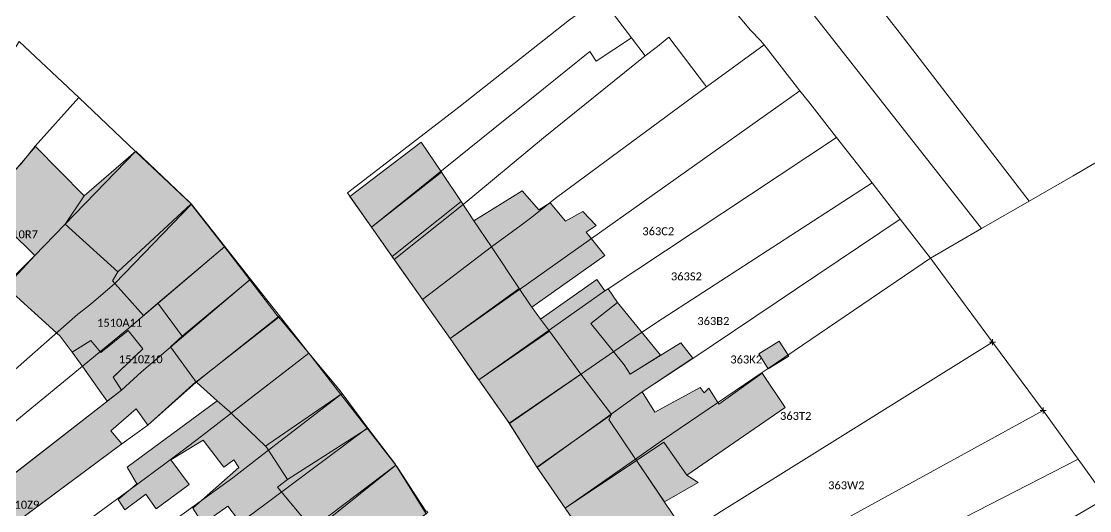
# Model space of a CAD drawing. Header units: metres. Extents: x 113120 to 240396, y 120329 to 242116.
# Drawn here: x 120008.8 to 120115.6, y 121909.5 to 121958.4 of the extents above; entities that cross this region are included whole.
import ezdxf

# ---------------------------------------------------------------- set-up
doc = ezdxf.new("R2010")
doc.units = ezdxf.units.M
doc.header["$LTSCALE"] = 3
doc.header["$PDMODE"] = 2
doc.header["$PDSIZE"] = 0.3
for name, color, linetype, lineweight in [('Bpn_CaPa', 78, 'Continuous', 0), ('Bpn_ReBu', 4, 'Continuous', 0), ('Bpt_CaNu', 7, 'Continuous', 0), ('Bpt_PrSt', 7, 'Continuous', 0), ('Hachure bâtiment', 11, 'Continuous', 0)]:
    doc.layers.add(name, color=color, linetype=linetype, lineweight=lineweight)
doc.styles.add('Legend', font='')
doc.styles.get('Legend').set_extended_font_data('Calibri')

msp = doc.modelspace()

# ---------------------------------------------------------------- hatches: boundary and pattern name
at = {"layer": 'Hachure bâtiment'}
h = msp.add_hatch(color=256, dxfattribs=at)
h.dxf.hatch_style = 1
h.paths.add_polyline_path([(120015.1, 121940.94), (120013.19, 121938.08), (120018.45, 121933.34), (120017.92, 121932.42), (120021.01, 121928.97), (120022.47, 121930.21), (120024.9, 121926.9), (120023.72, 121925.83), (120026.11, 121922.53), (120026.24, 121922.35), (120021.47, 121918.03), (120020.3, 121919.65), (120017.75, 121917.45), (120018.85, 121916.15), (120008.47, 121908.43), (120007.7, 121909.32), (120006.5, 121908.43), (120004.9, 121910.68), (120018.82, 121921.52), (120017.99, 121922.8), (120020.94, 121925.63), (120019.5, 121927.48), (120016.74, 121925.27), (120015.75, 121926.48), (120013.9, 121925.32), (120012.7, 121926.92), (120007.27, 121931.85), (120010.14, 121934.97), (120005.1, 121939.92), (120003.74, 121938.43), (120002.67, 121939.48), (120004.85, 121941.48), (120005.75, 121940.68), (120010.22, 121945.84)])
h = msp.add_hatch(color=256, dxfattribs=at)
h.dxf.hatch_style = 1
h.paths.add_polyline_path([(120050.81, 121943.3), (120043.83, 121937.78), (120041.65, 121940.85), (120048.8, 121946.29)])
h = msp.add_hatch(color=256, dxfattribs=at)
h.dxf.hatch_style = 1
h.paths.add_polyline_path([(120025.62, 121940.28), (120025.79, 121940.12), (120018.45, 121933.34), (120013.19, 121938.08), (120015.1, 121940.94), (120020.27, 121945.4)], flags=17)
h = msp.add_hatch(color=256, dxfattribs=at)
h.dxf.hatch_style = 1
h.paths.add_polyline_path([(120052.78, 121940.36), (120045.9, 121934.85), (120043.83, 121937.78), (120050.81, 121943.3)])
h = msp.add_hatch(color=256, dxfattribs=at)
h.dxf.hatch_style = 1
h.paths.add_polyline_path([(120060.54, 121939.52), (120061.67, 121940.23), (120063.22, 121938.4), (120064.94, 121939.37), (120066.27, 121937.95), (120065.27, 121937.28), (120067.15, 121934.95), (120059.86, 121929.82), (120059.7, 121930.05), (120058.6, 121931.68), (120055.82, 121935.83), (120054.07, 121938.44), (120058.9, 121941.43)])
h.paths.add_polyline_path([(120072.73, 121925), (120069.7, 121923.12), (120069.1, 121924.03), (120068, 121925.4), (120065.75, 121928.17), (120068.42, 121930.28)], flags=16)
h = msp.add_hatch(color=256, dxfattribs=at)
h.dxf.hatch_style = 1
h.paths.add_polyline_path([(120054.07, 121938.44), (120055.82, 121935.83), (120048.93, 121930.58), (120045.9, 121934.85), (120052.78, 121940.36)])
h = msp.add_hatch(color=256, dxfattribs=at)
h.dxf.hatch_style = 1
h.paths.add_polyline_path([(120025.9, 121939.97), (120029.11, 121935.83), (120022.47, 121930.21), (120021.01, 121928.97), (120017.92, 121932.42), (120018.45, 121933.34), (120025.79, 121940.12)])
h = msp.add_hatch(color=256, dxfattribs=at)
h.dxf.hatch_style = 1
h.paths.add_polyline_path([(120031.65, 121932.54), (120024.9, 121926.9), (120022.47, 121930.21), (120029.11, 121935.83)])
h = msp.add_hatch(color=256, dxfattribs=at)
h.dxf.hatch_style = 1
h.paths.add_polyline_path([(120058.6, 121931.68), (120051.69, 121926.68), (120051.53, 121926.91), (120048.93, 121930.58), (120055.82, 121935.83)])
h = msp.add_hatch(color=256, dxfattribs=at)
h.dxf.hatch_style = 1
h.paths.add_polyline_path([(120034.4, 121928.98), (120034.55, 121928.79), (120026.54, 121922.53), (120026.24, 121922.35), (120026.11, 121922.53), (120023.72, 121925.83), (120024.9, 121926.9), (120031.65, 121932.54)])
h = msp.add_hatch(color=256, dxfattribs=at)
h.dxf.hatch_style = 1
h.paths.add_polyline_path([(120072.73, 121925), (120069.7, 121923.12), (120069.1, 121924.03), (120068, 121925.4), (120065.75, 121928.17), (120068.42, 121930.28)], flags=16)
h.paths.add_polyline_path([(120067.14, 121931.45), (120067.5, 121931.65), (120068.42, 121930.28), (120065.75, 121928.17), (120068, 121925.4), (120069.1, 121924.03), (120069.7, 121923.12), (120074.74, 121926.25), (120075.94, 121924.72), (120070.9, 121921.35), (120072.14, 121919.32), (120076.7, 121921.77), (120077.07, 121921.25), (120077.55, 121921.72), (120078.55, 121920.12), (120082.87, 121923.22), (120085.19, 121919.77), (120075.34, 121913.03), (120073.05, 121916.32), (120070.32, 121914.49), (120070.16, 121914.73), (120067.54, 121918.57), (120067.82, 121919.07), (120064.74, 121923.12), (120061.62, 121927.4), (120060.73, 121928.62), (120066.35, 121932.57)])
h = msp.add_hatch(color=256, dxfattribs=at)
h.dxf.hatch_style = 1
h.paths.add_polyline_path([(120059.7, 121930.05), (120059.86, 121929.82), (120060.73, 121928.62), (120061.62, 121927.4), (120054.56, 121922.54), (120054.43, 121922.72), (120051.69, 121926.68), (120058.6, 121931.68)])
h = msp.add_hatch(color=256, dxfattribs=at)
h.dxf.hatch_style = 1
h.paths.add_polyline_path([(120034.69, 121928.63), (120037.54, 121925.22), (120029.8, 121919.21), (120029.62, 121919.37), (120028.38, 121920.46), (120026.38, 121922.23), (120026.24, 121922.35), (120026.54, 121922.53), (120034.55, 121928.79)])
h = msp.add_hatch(color=256, dxfattribs=at)
h.dxf.hatch_style = 1
h.paths.add_polyline_path([(120017.4, 121920.41), (120017.39, 121920.41), (120016.62, 121921.49), (120014.96, 121923.83), (120013.9, 121925.32), (120015.64, 121926.41), (120015.75, 121926.48), (120016.74, 121925.27), (120018.98, 121927.07), (120019.5, 121927.48), (120019.5, 121927.48), (120020.94, 121925.63), (120018.58, 121923.37), (120018.42, 121923.22), (120017.99, 121922.8), (120018.82, 121921.52), (120017.64, 121920.6)], flags=17)
h = msp.add_hatch(color=256, dxfattribs=at)
h.dxf.hatch_style = 1
h.paths.add_polyline_path([(120064.74, 121923.12), (120057.6, 121918.22), (120057.49, 121918.37), (120054.64, 121922.41), (120054.56, 121922.54), (120061.62, 121927.4)])
h = msp.add_hatch(color=256, dxfattribs=at)
h.dxf.hatch_style = 1
h.paths.add_polyline_path([(120085.54, 121924.92), (120083.5, 121923.65), (120082.54, 121925.15), (120084.59, 121926.4)])
h = msp.add_hatch(color=256, dxfattribs=at)
h.dxf.hatch_style = 1
h.paths.add_polyline_path([(120040.56, 121921.62), (120040.9, 121921.17), (120033.44, 121916.07), (120033.21, 121915.91), (120029.95, 121919.06), (120029.8, 121919.21), (120037.54, 121925.22)])
h = msp.add_hatch(color=256, dxfattribs=at)
h.dxf.hatch_style = 1
h.paths.add_polyline_path([(120067.82, 121919.07), (120060.36, 121913.82), (120060.28, 121913.95), (120057.7, 121918.06), (120057.6, 121918.22), (120064.74, 121923.12)])
h = msp.add_hatch(color=256, dxfattribs=at)
h.dxf.hatch_style = 1
h.paths.add_polyline_path([(120043.47, 121917.73), (120035.41, 121912.58), (120033.33, 121915.81), (120033.21, 121915.91), (120033.44, 121916.07), (120040.9, 121921.17)])
h = msp.add_hatch(color=256, dxfattribs=at)
h.dxf.hatch_style = 1
h.paths.add_polyline_path([(120029.62, 121919.37), (120029.8, 121919.21), (120029.95, 121919.06), (120033.21, 121915.91), (120033.33, 121915.81), (120035.41, 121912.58), (120034.42, 121911.81), (120037.9, 121907.67), (120039.05, 121908.53), (120039.18, 121908.37), (120039.31, 121908.19), (120042.38, 121904.24), (120043.7, 121902.03), (120037.9, 121897.85), (120036.99, 121899.35), (120036.3, 121898.77), (120037.3, 121897.48), (120034.45, 121895.55), (120033.55, 121897.05), (120032.95, 121896.77), (120031.82, 121898.48), (120034.62, 121900.48), (120032.42, 121903.55), (120031.35, 121902.63), (120031.16, 121902.9), (120029.45, 121905.28), (120025.94, 121902.88), (120025.1, 121904.08), (120030.42, 121908.65), (120029.45, 121909.92), (120026.94, 121908.17), (120025.97, 121909.73), (120030.54, 121913.77), (120030.05, 121914.55), (120029.05, 121913.83), (120026.99, 121916.52), (120023.74, 121914.55), (120025.59, 121912.08), (120022.3, 121909.65), (120021.25, 121911.12), (120019.15, 121909.55), (120018.48, 121910.59), (120020.35, 121912.15), (120019.39, 121913.83), (120028.38, 121920.46)])
h = msp.add_hatch(color=256, dxfattribs=at)
h.dxf.hatch_style = 1
h.paths.add_polyline_path([(120067.54, 121918.57), (120070.16, 121914.73), (120070.32, 121914.49), (120063.18, 121909.72), (120060.48, 121913.64), (120060.36, 121913.82), (120067.82, 121919.07)])
h = msp.add_hatch(color=256, dxfattribs=at)
h.dxf.hatch_style = 1
h.paths.add_polyline_path([(120046.14, 121914.2), (120046.27, 121914.03), (120039.18, 121908.37), (120039.05, 121908.53), (120037.9, 121907.67), (120034.42, 121911.81), (120035.41, 121912.58), (120043.47, 121917.73)])
h = msp.add_hatch(color=256, dxfattribs=at)
h.dxf.hatch_style = 1
h.paths.add_polyline_path([(120075.34, 121913.03), (120076.47, 121912.29), (120073.12, 121910.34), (120070.32, 121914.49), (120073.05, 121916.32)])
h = msp.add_hatch(color=256, dxfattribs=at)
h.dxf.hatch_style = 1
h.paths.add_polyline_path([(120046.37, 121913.88), (120046.49, 121913.69), (120049.24, 121909.43), (120049.39, 121909.43), (120049.47, 121909.3), (120042.38, 121904.24), (120039.31, 121908.19), (120039.18, 121908.37), (120046.27, 121914.03)])
h = msp.add_hatch(color=256, dxfattribs=at)
h.dxf.hatch_style = 1
h.paths.add_polyline_path([(120075.4, 121906.97), (120068.37, 121902.17), (120068.26, 121902.33), (120063.18, 121909.72), (120070.32, 121914.49)])

# ---------------------------------------------------------------- linework, layer by layer
at = {"layer": 'Bpn_CaPa'}
for points in [[(120114.48, 121914.62), (120110.98, 121919.48), (120105.93, 121926.31), (120099.71, 121934.71), (120104.82, 121937.65), (120109.59, 121940.4), (120113.99, 121942.94), (120116.54, 121944.41), (120124.45, 121948.97), (120136.8, 121956.09), (120132.27, 121981.87), (120166.72, 121987.94), (120173.71, 121950.7), (120117.2, 121910.83), (120114.48, 121914.62)], [(120084.7, 121972.92), (120091.75, 121963.46), (120096.58, 121957.26), (120109.59, 121940.4), (120104.82, 121937.65), (120086.99, 121960.34), (120085.47, 121962.56), (120079.36, 121970.54), (120084.7, 121972.92)], [(120093.87, 121942.21), (120090.33, 121946.75), (120087.64, 121950.2), (120086.64, 121951.42), (120083.08, 121956), (120082.71, 121956.43), (120081.73, 121957.49), (120080.14, 121959.33), (120073.53, 121967.89), (120079.36, 121970.54), (120085.47, 121962.56), (120086.99, 121960.34), (120104.82, 121937.65), (120099.71, 121934.71), (120096.67, 121938.61), (120093.87, 121942.21)], [(120069.83, 121956.7), (120066.27, 121954.37), (120065.65, 121955.34), (120058.62, 121949.68), (120057.19, 121948.54), (120043.83, 121937.78), (120041.41, 121941.23), (120052.57, 121949.77), (120063.62, 121958.52), (120066.75, 121960.75), (120068.36, 121958.65), (120069.83, 121956.7)], [(119987.85, 121932.25), (119997.04, 121942.26), (120001.15, 121946.75), (120005.2, 121950.97), (120008.59, 121956.36), (120014.54, 121950.74), (120010.19, 121945.88), (120008.76, 121944.1), (120002.54, 121937.61), (120001.53, 121936.39), (119993.03, 121927.11), (119988.78, 121931.31), (119987.85, 121932.25)], [(120069.83, 121956.7), (120071.17, 121954.92), (120061.02, 121946.73), (120052.98, 121940.06), (120046.09, 121934.58), (120043.83, 121937.78), (120057.19, 121948.54), (120058.62, 121949.68), (120065.65, 121955.34), (120066.27, 121954.37), (120069.83, 121956.7)], [(120046.09, 121934.58), (120052.98, 121940.06), (120061.02, 121946.73), (120071.17, 121954.92), (120072.41, 121955.85), (120073.55, 121956.77), (120077.33, 121951.83), (120062.32, 121940.75), (120059.71, 121938.71), (120058.8, 121938), (120055.82, 121935.83), (120048.93, 121930.58), (120046.09, 121934.58)], [(120086.64, 121951.42), (120058.71, 121931.65), (120058.28, 121931.35), (120051.69, 121926.68), (120048.93, 121930.58), (120055.82, 121935.83), (120058.8, 121938), (120059.71, 121938.71), (120062.32, 121940.75), (120077.33, 121951.83), (120083.08, 121956), (120086.64, 121951.42)], [(120090.33, 121946.75), (120067.5, 121931.65), (120067.14, 121931.45), (120054.55, 121922.54), (120051.69, 121926.68), (120058.28, 121931.35), (120058.71, 121931.65), (120086.64, 121951.42), (120087.64, 121950.2), (120090.33, 121946.75)], [(120020.23, 121945.36), (120010.11, 121934.94), (119997.62, 121922.43), (119994.57, 121925.43), (119993.03, 121927.11), (120001.53, 121936.39), (120002.54, 121937.61), (120008.76, 121944.1), (120010.19, 121945.88), (120014.54, 121950.74), (120020.23, 121945.36)], [(120093.87, 121942.21), (120072.87, 121928.65), (120070.52, 121927.08), (120057.62, 121918.18), (120054.55, 121922.54), (120067.14, 121931.45), (120067.5, 121931.65), (120090.33, 121946.75), (120093.87, 121942.21)], [(119976.6, 121908.67), (119982.45, 121913.53), (119985.97, 121910.05), (119997.62, 121922.43), (120010.11, 121934.94), (120020.23, 121945.36), (120025.81, 121940.09), (120018.15, 121932.16), (120016.25, 121930.54), (120015.45, 121929.86), (120014.46, 121929.09), (120002.18, 121918.31), (120004.76, 121915.6), (120007.27, 121912.53), (119977.66, 121889.36), (119975.83, 121892.37), (119969.51, 121900.95), (119968.68, 121902.08), (119976.6, 121908.67)], [(120060.37, 121913.8), (120057.62, 121918.18), (120070.52, 121927.08), (120072.87, 121928.65), (120093.87, 121942.21), (120096.67, 121938.61), (120075.95, 121924.68), (120070.9, 121921.35), (120060.37, 121913.8)], [(120025.81, 121940.09), (120029.15, 121935.86), (120019.37, 121927.55), (120019.03, 121927.26), (120004.76, 121915.6), (120002.18, 121918.31), (120014.46, 121929.09), (120015.45, 121929.86), (120016.25, 121930.54), (120018.15, 121932.16), (120025.81, 121940.09)], [(120060.37, 121913.8), (120070.9, 121921.35), (120075.95, 121924.68), (120096.67, 121938.61), (120099.71, 121934.71), (120083.5, 121923.67), (120082.9, 121923.27), (120072.92, 121916.53), (120070.13, 121914.55), (120063.18, 121909.72), (120060.37, 121913.8)], [(120031.72, 121932.6), (120020.83, 121923.34), (120018.82, 121921.52), (120008.34, 121913.36), (120007.27, 121912.53), (120004.76, 121915.6), (120019.03, 121927.26), (120019.37, 121927.55), (120029.15, 121935.86), (120031.72, 121932.6)], [(120105.93, 121926.31), (120078.82, 121909.41), (120075.26, 121907.13), (120068.26, 121902.35), (120063.18, 121909.72), (120070.13, 121914.55), (120072.92, 121916.53), (120082.9, 121923.27), (120083.5, 121923.67), (120099.71, 121934.71), (120105.93, 121926.31)], [(120031.72, 121932.6), (120034.62, 121928.93), (120026.29, 121922.31), (120021.47, 121918.03), (120018.85, 121916.15), (120010.83, 121910.18), (119979.26, 121886.72), (119977.66, 121889.36), (120007.27, 121912.53), (120008.34, 121913.36), (120018.82, 121921.52), (120020.83, 121923.34), (120031.72, 121932.6)], [(120034.62, 121928.93), (120037.54, 121925.22), (120026.81, 121916.9), (120025.56, 121915.96), (120023.82, 121914.65), (120023.01, 121914.06), (120019.69, 121911.6), (119981.24, 121883.47), (119979.26, 121886.72), (120010.83, 121910.18), (120018.85, 121916.15), (120021.47, 121918.03), (120026.29, 121922.31), (120034.62, 121928.93)], [(120105.93, 121926.31), (120110.98, 121919.48), (120083.53, 121904.42), (120082.64, 121903.92), (120079.14, 121901.53), (120072.02, 121896.89), (120068.26, 121902.35), (120075.26, 121907.13), (120078.82, 121909.41), (120105.93, 121926.31)], [(120037.54, 121925.22), (120040.77, 121921.08), (120032.67, 121914.84), (120029.97, 121912.76), (119983.75, 121879.35), (119982.24, 121881.83), (119981.24, 121883.47), (120019.69, 121911.6), (120023.01, 121914.06), (120023.82, 121914.65), (120025.56, 121915.96), (120026.81, 121916.9), (120037.54, 121925.22)], [(119985.91, 121875.79), (119983.75, 121879.35), (120029.97, 121912.76), (120032.67, 121914.84), (120040.77, 121921.08), (120043.4, 121917.71), (120032, 121909.22), (119985.91, 121875.79)], [(120110.98, 121919.48), (120114.48, 121914.62), (120082.97, 121898.48), (120082.09, 121897.88), (120074.8, 121892.92), (120072.02, 121896.89), (120079.14, 121901.53), (120082.64, 121903.92), (120083.53, 121904.42), (120110.98, 121919.48)], [(119988.62, 121871.34), (119985.91, 121875.79), (120032, 121909.22), (120043.4, 121917.71), (120046.27, 121914.03), (120038.45, 121908.14), (120034.66, 121905.35), (120029.38, 121901.45), (119988.62, 121871.34)], [(120117.29, 121910.72), (120092.24, 121896.16), (120087.2, 121892.75), (120079.49, 121886.95), (120078.06, 121885.91), (120073.48, 121891.94), (120074.8, 121892.92), (120082.09, 121897.88), (120082.97, 121898.48), (120114.48, 121914.62), (120117.2, 121910.83), (120117.29, 121910.72)], [(120049.29, 121909.17), (120040.18, 121902.66), (120041.6, 121900.66), (120036.92, 121897.32), (120036.01, 121898.55), (120034.04, 121897.07), (120028.82, 121893.14), (120027.93, 121894.12), (120026.75, 121893.26), (119991.47, 121866.66), (119988.62, 121871.34), (120029.38, 121901.45), (120034.66, 121905.35), (120038.45, 121908.14), (120046.27, 121914.03), (120049.29, 121909.17)], [(120081.19, 121881.79), (120078.06, 121885.91), (120079.49, 121886.95), (120087.2, 121892.75), (120092.24, 121896.16), (120117.29, 121910.72), (120120.17, 121906.92), (120096.69, 121893.43), (120095.02, 121892.48), (120090.26, 121888.8), (120082.58, 121882.87), (120081.19, 121881.79)]]:
    msp.add_lwpolyline(points, close=True, dxfattribs=at)
at = {"layer": 'Bpn_ReBu'}
for points in [[(120005.75, 121940.68), (120010.22, 121945.84), (120015.1, 121940.94), (120015.1, 121940.94), (120013.19, 121938.08), (120018.45, 121933.34), (120017.92, 121932.42), (120021.01, 121928.97), (120022.47, 121930.21), (120024.9, 121926.9), (120023.72, 121925.83), (120026.11, 121922.53), (120026.24, 121922.35), (120021.47, 121918.03), (120020.3, 121919.65), (120017.75, 121917.45), (120018.85, 121916.15), (120008.47, 121908.43)], [(120004.9, 121910.68), (120018.82, 121921.52), (120017.99, 121922.8), (120020.94, 121925.63), (120019.5, 121927.48), (120016.74, 121925.27), (120015.75, 121926.48), (120013.9, 121925.32), (120012.7, 121926.92), (120007.27, 121931.85), (120010.14, 121934.97), (120005.1, 121939.92)], [(120030.42, 121908.65), (120029.45, 121909.92), (120026.94, 121908.17), (120025.97, 121909.73), (120030.54, 121913.77), (120030.05, 121914.55), (120029.05, 121913.83), (120026.99, 121916.52), (120023.74, 121914.55), (120025.59, 121912.08), (120022.3, 121909.65), (120021.25, 121911.12), (120019.15, 121909.55), (120018.48, 121910.59), (120020.35, 121912.15), (120019.39, 121913.83), (120028.38, 121920.46), (120029.62, 121919.37), (120029.62, 121919.37), (120029.8, 121919.21), (120029.95, 121919.06), (120033.21, 121915.91), (120033.33, 121915.81), (120035.41, 121912.58), (120034.42, 121911.81), (120037.9, 121907.67)]]:
    msp.add_lwpolyline(points, dxfattribs=at)
for points in [[(120050.81, 121943.3), (120043.83, 121937.78), (120041.65, 121940.85), (120048.8, 121946.29), (120050.81, 121943.3)], [(120025.62, 121940.28), (120025.79, 121940.12), (120018.45, 121933.34), (120013.19, 121938.08), (120015.1, 121940.94), (120020.27, 121945.4), (120025.62, 121940.28)], [(120052.78, 121940.36), (120045.9, 121934.85), (120043.83, 121937.78), (120050.81, 121943.3), (120052.78, 121940.36)], [(120060.54, 121939.52), (120061.67, 121940.23), (120063.22, 121938.4), (120064.94, 121939.37), (120066.27, 121937.95), (120065.27, 121937.28), (120067.15, 121934.95), (120059.86, 121929.82), (120059.7, 121930.05), (120058.6, 121931.68), (120055.82, 121935.83), (120054.07, 121938.44), (120058.9, 121941.43), (120060.54, 121939.52)], [(120054.07, 121938.44), (120055.82, 121935.83), (120048.93, 121930.58), (120045.9, 121934.85), (120052.78, 121940.36), (120054.07, 121938.44)], [(120025.9, 121939.97), (120029.11, 121935.83), (120022.47, 121930.21), (120021.01, 121928.97), (120017.92, 121932.42), (120018.45, 121933.34), (120025.79, 121940.12), (120025.9, 121939.97)], [(120031.65, 121932.54), (120024.9, 121926.9), (120022.47, 121930.21), (120029.11, 121935.83), (120031.65, 121932.54)], [(120058.6, 121931.68), (120051.69, 121926.68), (120051.53, 121926.91), (120048.93, 121930.58), (120055.82, 121935.83), (120058.6, 121931.68)], [(120034.4, 121928.98), (120034.55, 121928.79), (120026.54, 121922.53), (120026.24, 121922.35), (120026.11, 121922.53), (120023.72, 121925.83), (120024.9, 121926.9), (120031.65, 121932.54), (120034.4, 121928.98)], [(120067.14, 121931.45), (120067.5, 121931.65), (120068.42, 121930.28), (120065.75, 121928.17), (120068, 121925.4), (120069.1, 121924.03), (120069.7, 121923.12), (120074.74, 121926.25), (120075.94, 121924.72), (120070.9, 121921.35), (120072.14, 121919.32), (120076.7, 121921.77), (120077.07, 121921.25), (120077.55, 121921.72), (120078.55, 121920.12), (120082.87, 121923.22), (120085.19, 121919.77), (120075.34, 121913.03), (120073.05, 121916.32), (120070.32, 121914.49), (120070.16, 121914.73), (120067.54, 121918.57), (120067.82, 121919.07), (120064.74, 121923.12), (120061.62, 121927.4), (120060.73, 121928.62), (120066.35, 121932.57), (120067.14, 121931.45)], [(120059.7, 121930.05), (120059.86, 121929.82), (120060.73, 121928.62), (120061.62, 121927.4), (120054.56, 121922.54), (120054.43, 121922.72), (120051.69, 121926.68), (120058.6, 121931.68), (120059.7, 121930.05)], [(120072.73, 121925), (120069.7, 121923.12), (120069.1, 121924.03), (120068, 121925.4), (120065.75, 121928.17), (120068.42, 121930.28), (120072.73, 121925)], [(120034.69, 121928.63), (120037.54, 121925.22), (120029.8, 121919.21), (120029.62, 121919.37), (120028.38, 121920.46), (120026.38, 121922.23), (120026.24, 121922.35), (120026.54, 121922.53), (120034.55, 121928.79), (120034.69, 121928.63)], [(120017.4, 121920.41), (120017.39, 121920.41), (120016.62, 121921.49), (120014.96, 121923.83), (120013.9, 121925.32), (120015.64, 121926.41), (120015.75, 121926.48), (120016.74, 121925.27), (120018.98, 121927.07), (120019.5, 121927.48), (120019.5, 121927.48), (120020.94, 121925.63), (120018.58, 121923.37), (120018.42, 121923.22), (120017.99, 121922.8), (120018.82, 121921.52), (120017.64, 121920.6), (120017.4, 121920.41)], [(120064.74, 121923.12), (120057.6, 121918.22), (120057.49, 121918.37), (120054.64, 121922.41), (120054.56, 121922.54), (120061.62, 121927.4), (120064.74, 121923.12)], [(120085.54, 121924.92), (120083.5, 121923.65), (120082.54, 121925.15), (120084.59, 121926.4), (120085.54, 121924.92)], [(120040.56, 121921.62), (120040.9, 121921.17), (120033.44, 121916.07), (120033.21, 121915.91), (120029.95, 121919.06), (120029.8, 121919.21), (120037.54, 121925.22), (120040.56, 121921.62)], [(120067.82, 121919.07), (120060.36, 121913.82), (120060.28, 121913.95), (120057.7, 121918.06), (120057.6, 121918.22), (120064.74, 121923.12), (120067.82, 121919.07)], [(120043.47, 121917.73), (120035.41, 121912.58), (120033.33, 121915.81), (120033.21, 121915.91), (120033.44, 121916.07), (120040.9, 121921.17), (120043.47, 121917.73)], [(120067.54, 121918.57), (120070.16, 121914.73), (120070.32, 121914.49), (120063.18, 121909.72), (120060.48, 121913.64), (120060.36, 121913.82), (120067.82, 121919.07), (120067.54, 121918.57)], [(120046.14, 121914.2), (120046.27, 121914.03), (120039.18, 121908.37), (120039.05, 121908.53), (120037.9, 121907.67), (120034.42, 121911.81), (120035.41, 121912.58), (120043.47, 121917.73), (120046.14, 121914.2)], [(120075.34, 121913.03), (120076.47, 121912.29), (120073.12, 121910.34), (120070.32, 121914.49), (120073.05, 121916.32), (120075.34, 121913.03)], [(120046.37, 121913.88), (120046.49, 121913.69), (120049.24, 121909.43), (120049.39, 121909.43), (120049.47, 121909.3), (120042.38, 121904.24), (120039.31, 121908.19), (120039.18, 121908.37), (120046.27, 121914.03), (120046.37, 121913.88)], [(120075.4, 121906.97), (120068.37, 121902.17), (120068.26, 121902.33), (120063.18, 121909.72), (120070.32, 121914.49), (120075.4, 121906.97)]]:
    msp.add_lwpolyline(points, close=True, dxfattribs=at)
at = {"layer": 'Bpt_PrSt'}
for p in [(120105.93, 121926.31), (120110.98, 121919.48)]:
    msp.add_point(p, dxfattribs=at)

# ---------------------------------------------------------------- texts
at = {"layer": 'Bpt_CaNu', "char_height": 0.8, "attachment_point": 7, "style": 'Legend'}
for s, insert in [('1510R7', (120006.63, 121936.67)), ('363C2', (120070.9, 121936.98)), ('363S2', (120073.76, 121932.47)), ('1510A11', (120016.38, 121927.84)), ('363B2', (120076.4, 121928.01)), ('1510Z10', (120018.56, 121924.19)), ('363K2', (120079.7, 121924.17)), ('363T2', (120084.67, 121918.53)), ('363W2', (120089.48, 121911.6)), ('1510Z9', (120006.86, 121909.66))]:
    msp.add_mtext(s, dxfattribs=dict(at, insert=insert))

doc.saveas('drawing.dxf')
